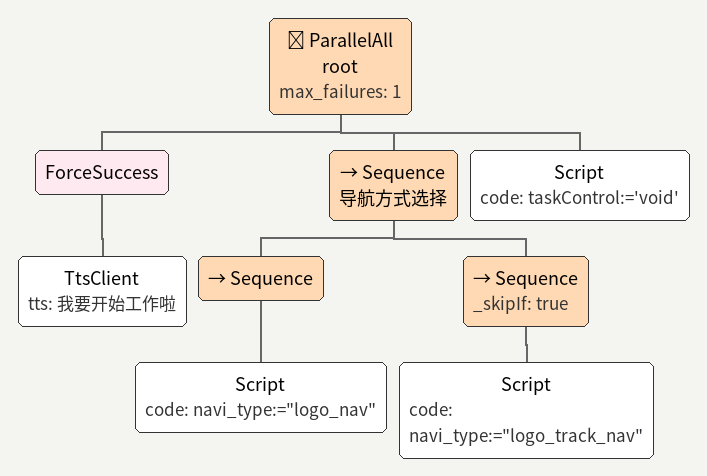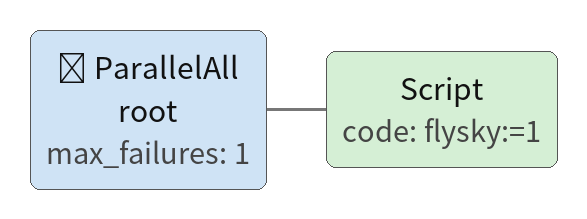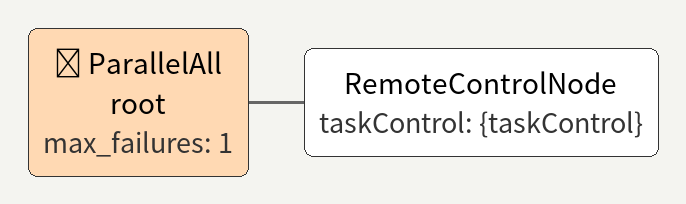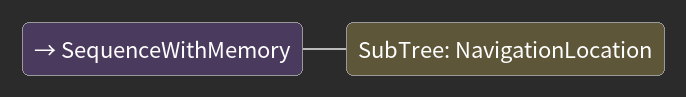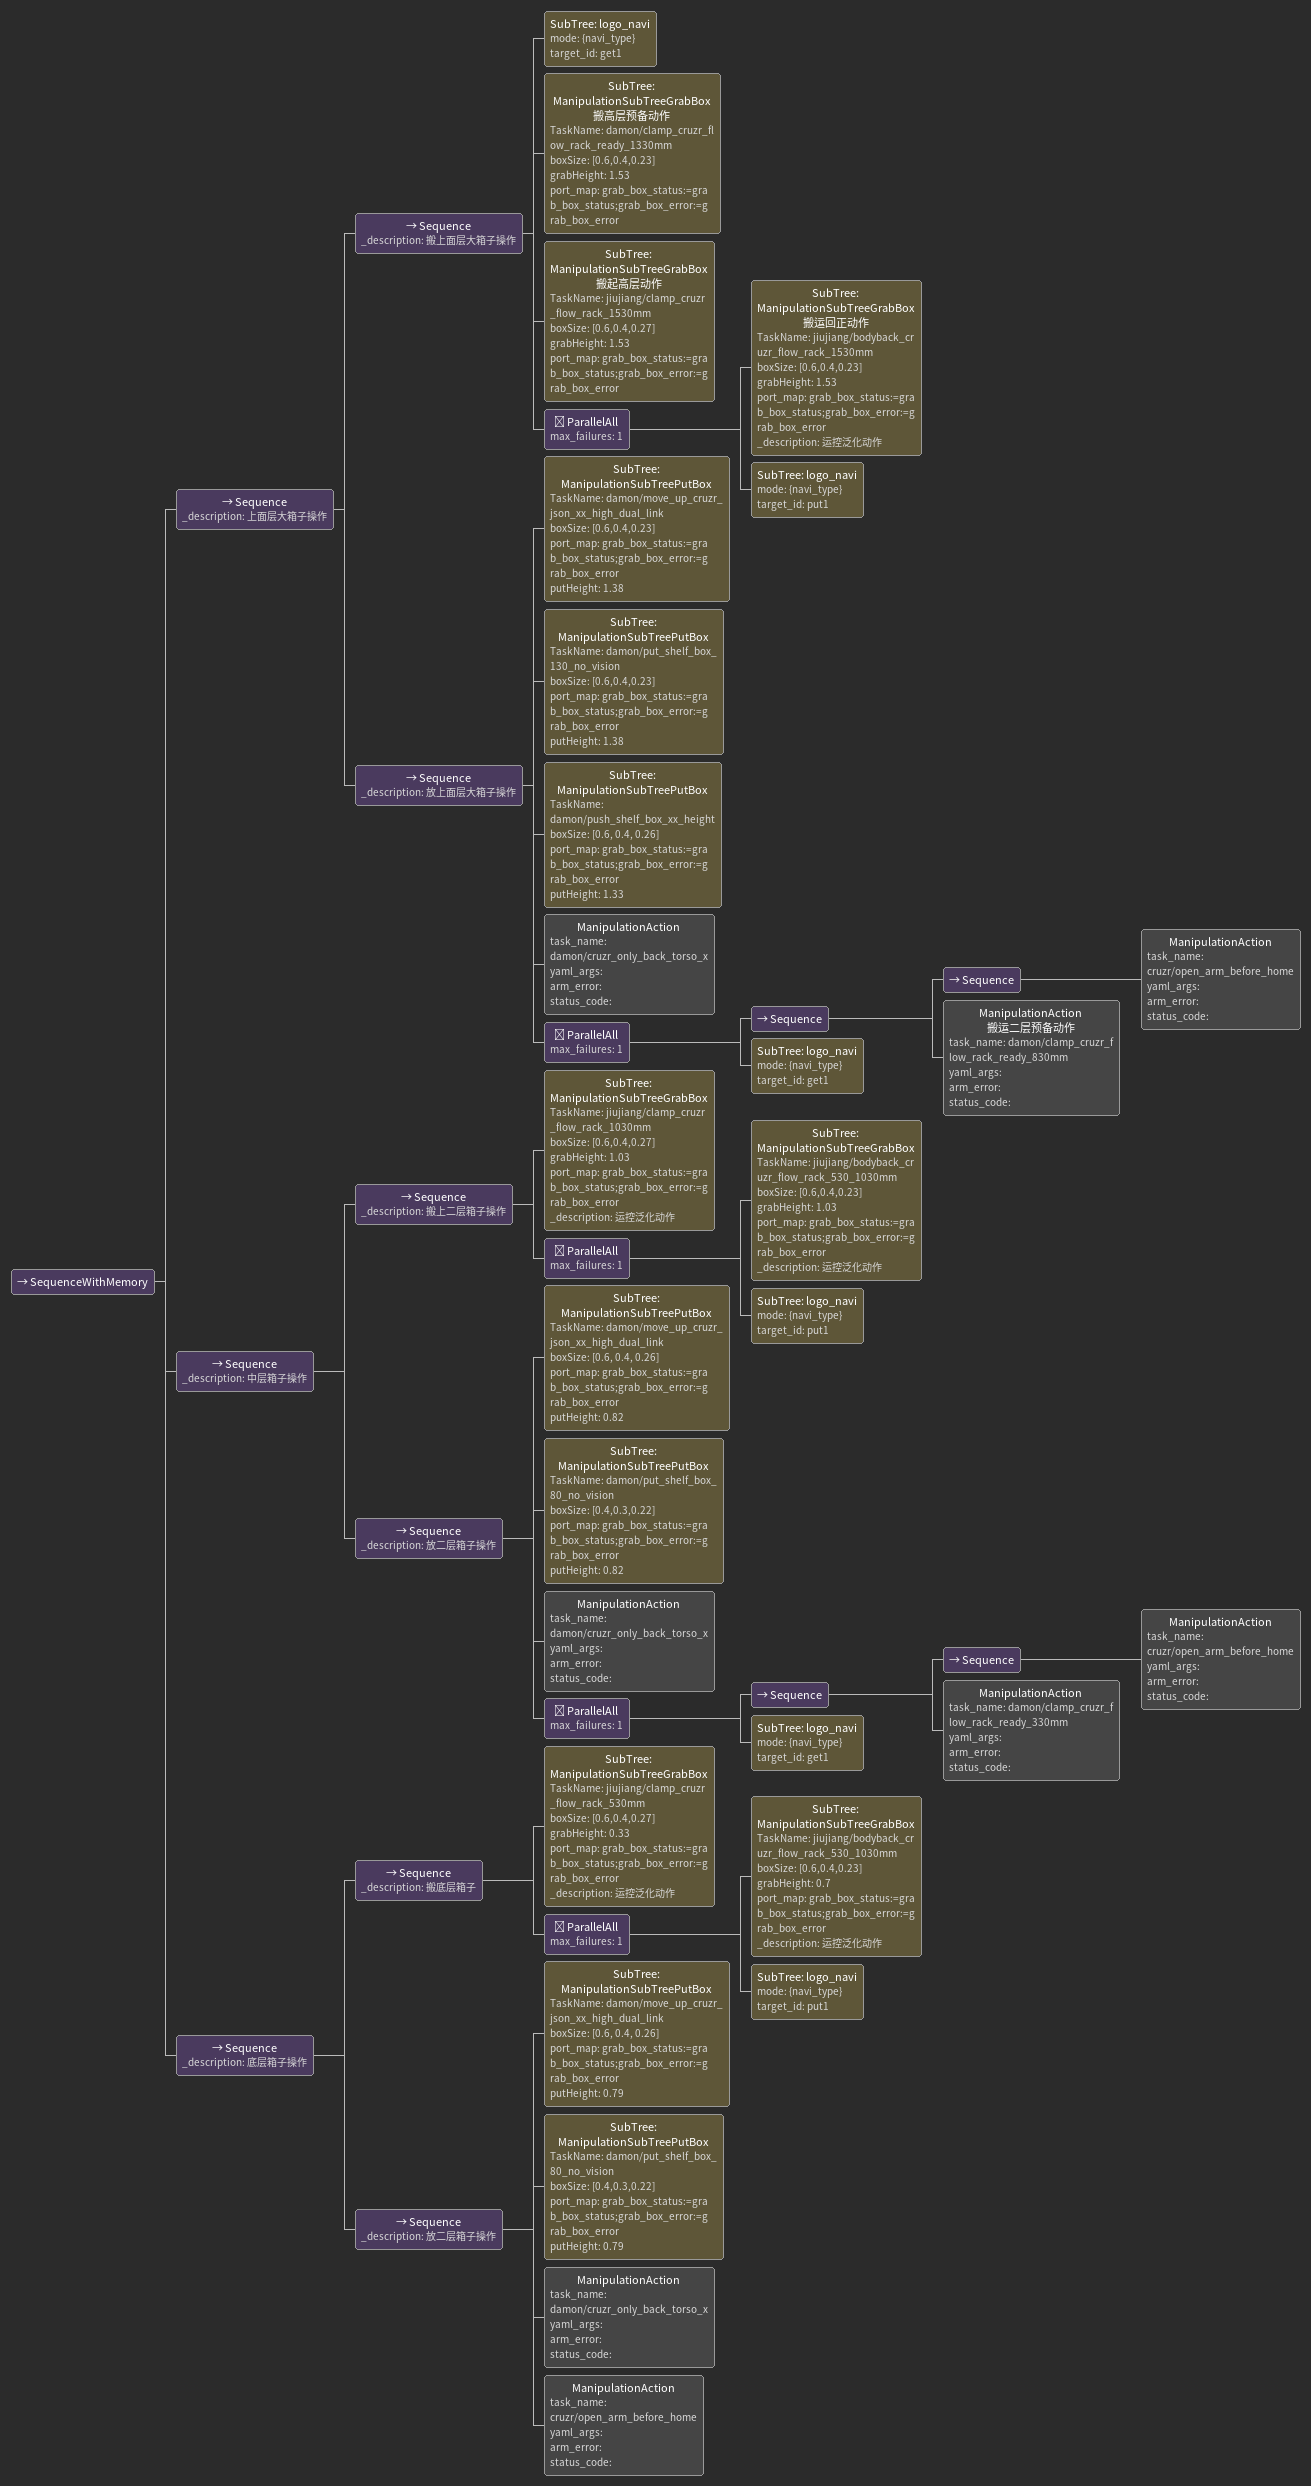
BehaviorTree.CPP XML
<ParallelAll name="root" max_failures="1">
  <ForceSuccess>
    <TtsClient tts="我要开始工作啦"/>
  </ForceSuccess>
  <Sequence name="导航方式选择">
    <Sequence>
      <Script code="navi_type:=&quot;logo_nav&quot;"/>
    </Sequence>
    <Sequence _skipIf="true">
      <Script code="navi_type:=&quot;logo_track_nav&quot;"/>
    </Sequence>
  </Sequence>
  <Script code=" taskControl:='void'"/>
</ParallelAll>

<ParallelAll name="root" max_failures="1">
  <Script code=" flysky:=1"/>
</ParallelAll>

<ParallelAll name="root" max_failures="1">
  <RemoteControlNode taskControl="{taskControl}"/>
</ParallelAll>

<SequenceWithMemory>
  <SubTree ID="NavigationLocation"/>
</SequenceWithMemory>

<SequenceWithMemory>
  <Sequence _description="上面层大箱子操作">
    <Sequence _description="搬上面层大箱子操作">
      <SubTree ID="logo_navi" mode="{navi_type}" target_id="get1"/>
      <SubTree ID="ManipulationSubTreeGrabBox" name="搬高层预备动作" TaskName="damon/clamp_cruzr_flow_rack_ready_1330mm" boxSize="[0.6,0.4,0.23]" grabHeight="1.53" port_map="grab_box_status:=grab_box_status;grab_box_error:=grab_box_error"/>
      <SubTree ID="ManipulationSubTreeGrabBox" name="搬起高层动作" TaskName="jiujiang/clamp_cruzr_flow_rack_1530mm" boxSize="[0.6,0.4,0.27]" grabHeight="1.53" port_map="grab_box_status:=grab_box_status;grab_box_error:=grab_box_error"/>
      <ParallelAll max_failures="1">
        <SubTree ID="ManipulationSubTreeGrabBox" name="搬运回正动作" TaskName="jiujiang/bodyback_cruzr_flow_rack_1530mm" boxSize="[0.6,0.4,0.23]" grabHeight="1.53" port_map="grab_box_status:=grab_box_status;grab_box_error:=grab_box_error" _description="运控泛化动作"/>
        <SubTree ID="logo_navi" mode="{navi_type}" target_id="put1"/>
      </ParallelAll>
    </Sequence>
    <Sequence _description="放上面层大箱子操作">
      <SubTree ID="ManipulationSubTreePutBox" TaskName="damon/move_up_cruzr_json_xx_high_dual_link" boxSize="[0.6,0.4,0.23]" port_map="grab_box_status:=grab_box_status;grab_box_error:=grab_box_error" putHeight="1.38"/>
      <SubTree ID="ManipulationSubTreePutBox" TaskName="damon/put_shelf_box_130_no_vision" boxSize="[0.6,0.4,0.23]" port_map="grab_box_status:=grab_box_status;grab_box_error:=grab_box_error" putHeight="1.38"/>
      <SubTree ID="ManipulationSubTreePutBox" TaskName="damon/push_shelf_box_xx_height" boxSize="[0.6, 0.4, 0.26]" port_map="grab_box_status:=grab_box_status;grab_box_error:=grab_box_error" putHeight="1.33"/>
      <ManipulationAction task_name="damon/cruzr_only_back_torso_x" yaml_args="" arm_error="" status_code=""/>
      <ParallelAll max_failures="1">
        <Sequence>
          <Sequence>
            <ManipulationAction task_name="cruzr/open_arm_before_home" yaml_args="" arm_error="" status_code=""/>
          </Sequence>
          <ManipulationAction name="搬运二层预备动作" task_name="damon/clamp_cruzr_flow_rack_ready_830mm" yaml_args="" arm_error="" status_code=""/>
        </Sequence>
        <SubTree ID="logo_navi" mode="{navi_type}" target_id="get1"/>
      </ParallelAll>
    </Sequence>
  </Sequence>
  <Sequence _description="中层箱子操作">
    <Sequence _description="搬上二层箱子操作">
      <SubTree ID="ManipulationSubTreeGrabBox" TaskName="jiujiang/clamp_cruzr_flow_rack_1030mm" boxSize="[0.6,0.4,0.27]" grabHeight="1.03" port_map="grab_box_status:=grab_box_status;grab_box_error:=grab_box_error" _description="运控泛化动作"/>
      <ParallelAll max_failures="1">
        <SubTree ID="ManipulationSubTreeGrabBox" TaskName="jiujiang/bodyback_cruzr_flow_rack_530_1030mm" boxSize="[0.6,0.4,0.23]" grabHeight="1.03" port_map="grab_box_status:=grab_box_status;grab_box_error:=grab_box_error" _description="运控泛化动作"/>
        <SubTree ID="logo_navi" mode="{navi_type}" target_id="put1"/>
      </ParallelAll>
    </Sequence>
    <Sequence _description="放二层箱子操作">
      <SubTree ID="ManipulationSubTreePutBox" TaskName="damon/move_up_cruzr_json_xx_high_dual_link" boxSize="[0.6, 0.4, 0.26]" port_map="grab_box_status:=grab_box_status;grab_box_error:=grab_box_error" putHeight="0.82"/>
      <SubTree ID="ManipulationSubTreePutBox" TaskName="damon/put_shelf_box_80_no_vision" boxSize="[0.4,0.3,0.22]" port_map="grab_box_status:=grab_box_status;grab_box_error:=grab_box_error" putHeight="0.82"/>
      <ManipulationAction task_name="damon/cruzr_only_back_torso_x" yaml_args="" arm_error="" status_code=""/>
      <ParallelAll max_failures="1">
        <Sequence>
          <Sequence>
            <ManipulationAction task_name="cruzr/open_arm_before_home" yaml_args="" arm_error="" status_code=""/>
          </Sequence>
          <ManipulationAction task_name="damon/clamp_cruzr_flow_rack_ready_330mm" yaml_args="" arm_error="" status_code=""/>
        </Sequence>
        <SubTree ID="logo_navi" mode="{navi_type}" target_id="get1"/>
      </ParallelAll>
    </Sequence>
  </Sequence>
  <Sequence _description="底层箱子操作">
    <Sequence _description="搬底层箱子">
      <SubTree ID="ManipulationSubTreeGrabBox" TaskName="jiujiang/clamp_cruzr_flow_rack_530mm" boxSize="[0.6,0.4,0.27]" grabHeight="0.33" port_map="grab_box_status:=grab_box_status;grab_box_error:=grab_box_error" _description="运控泛化动作"/>
      <ParallelAll max_failures="1">
        <SubTree ID="ManipulationSubTreeGrabBox" TaskName="jiujiang/bodyback_cruzr_flow_rack_530_1030mm" boxSize="[0.6,0.4,0.23]" grabHeight="0.7" port_map="grab_box_status:=grab_box_status;grab_box_error:=grab_box_error" _description="运控泛化动作"/>
        <SubTree ID="logo_navi" mode="{navi_type}" target_id="put1"/>
      </ParallelAll>
    </Sequence>
    <Sequence _description="放二层箱子操作">
      <SubTree ID="ManipulationSubTreePutBox" TaskName="damon/move_up_cruzr_json_xx_high_dual_link" boxSize="[0.6, 0.4, 0.26]" port_map="grab_box_status:=grab_box_status;grab_box_error:=grab_box_error" putHeight="0.79"/>
      <SubTree ID="ManipulationSubTreePutBox" TaskName="damon/put_shelf_box_80_no_vision" boxSize="[0.4,0.3,0.22]" port_map="grab_box_status:=grab_box_status;grab_box_error:=grab_box_error" putHeight="0.79"/>
      <ManipulationAction task_name="damon/cruzr_only_back_torso_x" yaml_args="" arm_error="" status_code=""/>
      <ManipulationAction task_name="cruzr/open_arm_before_home" yaml_args="" arm_error="" status_code=""/>
    </Sequence>
  </Sequence>
</SequenceWithMemory>
